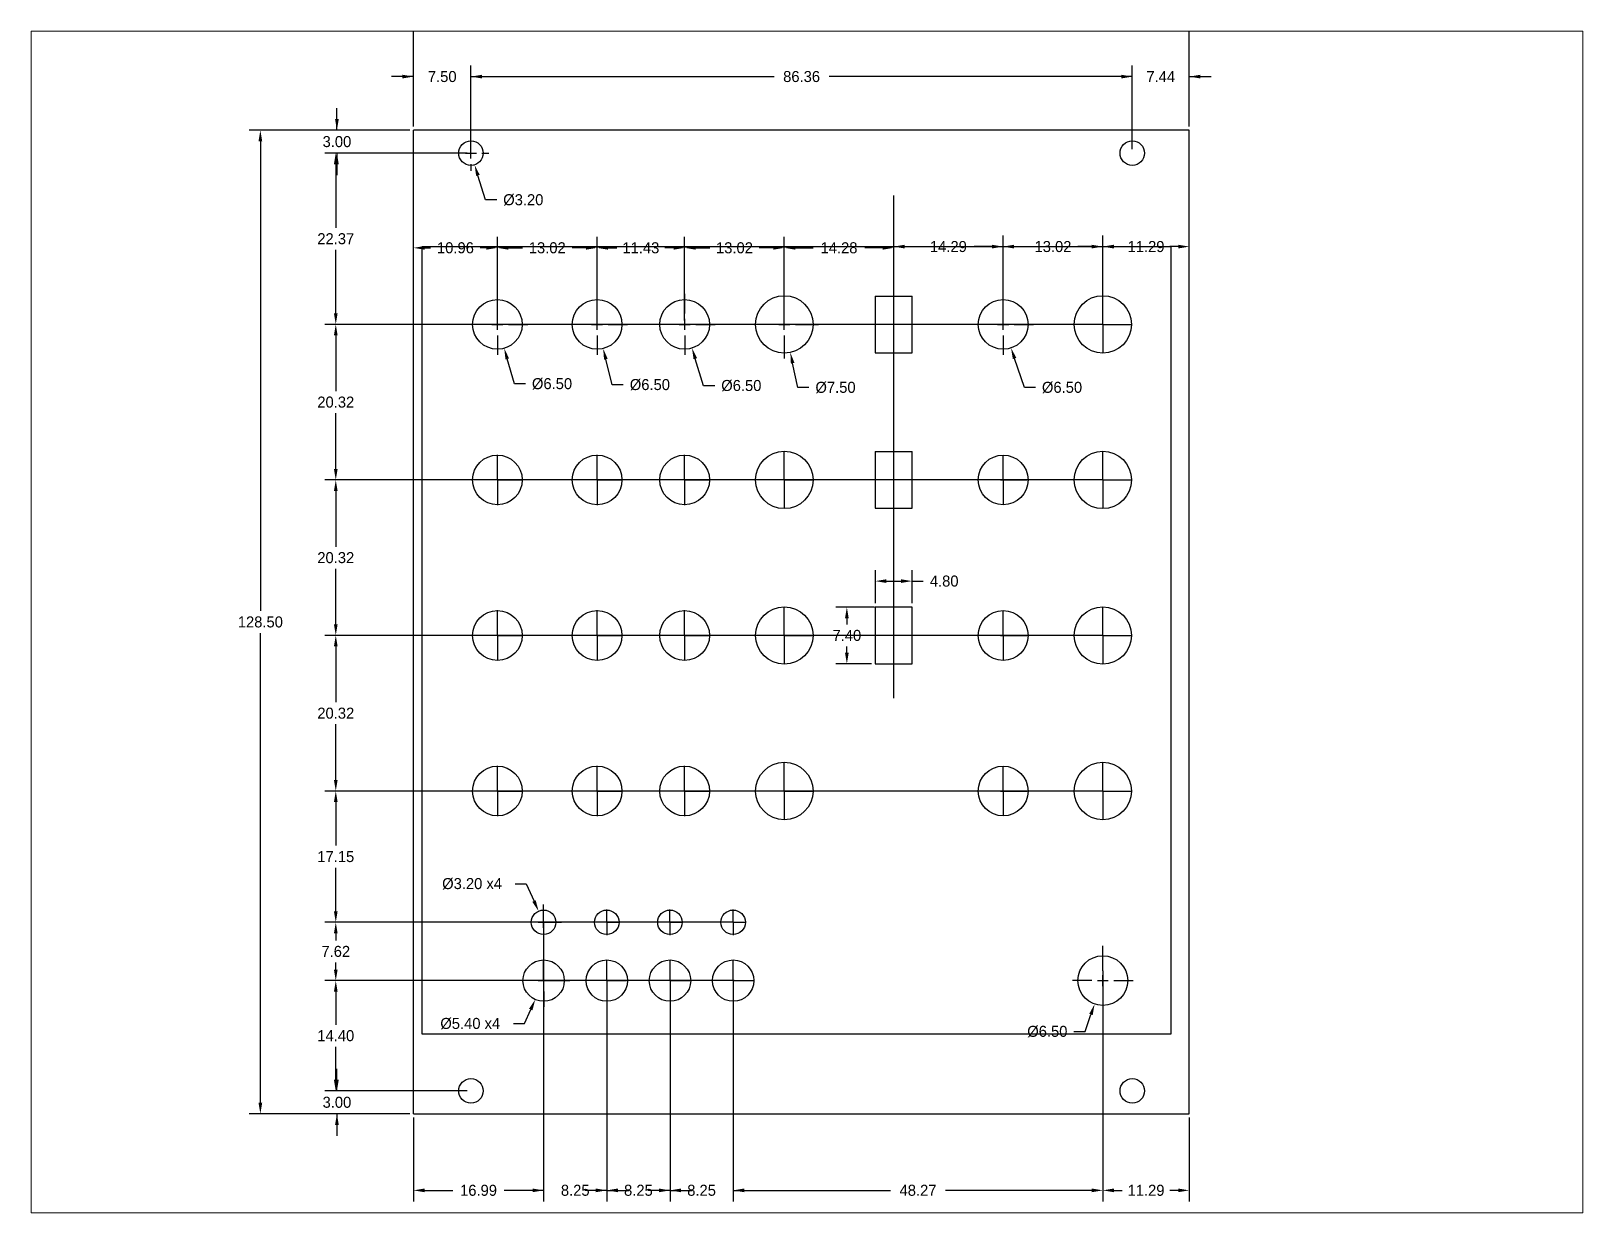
# Paper-space layout 'Sheet2' of a CAD drawing. Header units: millimetres. Extents: x 1.05 to 9.45, y 0.8 to 7.2.
# The model-space entities are those that its viewports show. They can reach past a viewport. Long polylines and large blocks are cut down to what shows.
import ezdxf

# ---------------------------------------------------------------- set-up
doc = ezdxf.new("R2010")
doc.units = ezdxf.units.MM
doc.header["$MEASUREMENT"] = 0
doc.header["$PDSIZE"] = -5
for name, color, linetype in [('Dimensions', 1, 'Continuous'), ('Panel', 7, 'Continuous'), ('PCB', 5, 'Continuous')]:
    doc.layers.add(name, color=color, linetype=linetype)
doc.dimstyles.get("Standard").update_dxf_attribs({"dimscale": 8, "dimtxt": 0.18, "dimasz": 0.18, "dimexe": 0.18, "dimexo": 0.0625, "dimgap": 0.09, "dimtad": 0, "dimtih": 1, "dimtoh": 1, "dimzin": 0, "dimdsep": 46, "dimtxsty": 'Standard', "dimcen": -0.09, "dimadec": 0, "dimazin": 0, "dimtfac": 1, "dimtdec": 4, "dimtofl": 0, "dimtmove": 0, "dimatfit": 3, "dimfxl": 1, "dimtolj": 1, "dimtzin": 0, "dimarcsym": 0})

# ---------------------------------------------------------------- blocks, each defined once
blk = doc.blocks.new('*D58')
at = {"layer": 'Defpoints', "color": 0}
for p in [(-10, 3), (7.5, 3), (0, 0)]:
    blk.add_point(p, dxfattribs=at)
at = {"layer": 'Dimensions', "color": 0, "lineweight": -2}
for p, q in [((-10, 3), (-10, 5.88)), ((7, 3), (-11.44, 3)), ((-0.5, 0), (-11.44, 0)), ((-10, 0), (-10, -2.88))]:
    blk.add_line(p, q, dxfattribs=at)
at = {"layer": 'Dimensions', "color": 0}
for points in [[(-10.24, 4.44), (-9.76, 4.44), (-10, 3)], [(-9.76, -1.44), (-10.24, -1.44), (-10, 0)]]:
    blk.add_solid(points, dxfattribs=at)
at = {"layer": 'Dimensions', "color": 0, "insert": (-10, 1.5), "char_height": 1.44, "attachment_point": 5}
blk.add_mtext('\\A1;3.00', dxfattribs=at)
blk = doc.blocks.new('*D59')
at = {"layer": 'Defpoints', "color": 0}
for p in [(-10.15, 17.4), (42.38, 17.4), (7.35, 3)]:
    blk.add_point(p, dxfattribs=at)
at = {"layer": 'Dimensions', "color": 0, "lineweight": -2}
for p, q in [((41.88, 17.4), (-11.59, 17.4)), ((-10.15, 15.96), (-10.15, 11.64)), ((-10.15, 4.44), (-10.15, 8.76)), ((6.85, 3), (-11.59, 3))]:
    blk.add_line(p, q, dxfattribs=at)
at = {"layer": 'Dimensions', "color": 0}
for points in [[(-9.91, 15.96), (-10.39, 15.96), (-10.15, 17.4)], [(-10.39, 4.44), (-9.91, 4.44), (-10.15, 3)]]:
    blk.add_solid(points, dxfattribs=at)
at = {"layer": 'Dimensions', "color": 0, "insert": (-10.15, 10.2), "char_height": 1.44, "attachment_point": 5}
blk.add_mtext('\\A1;14.40', dxfattribs=at)
blk = doc.blocks.new('*D60')
at = {"layer": 'Defpoints', "color": 0}
for p in [(-10.15, 25.02), (34.12, 25.02), (42.38, 17.4)]:
    blk.add_point(p, dxfattribs=at)
at = {"layer": 'Dimensions', "color": 0, "lineweight": -2}
for p, q in [((33.62, 25.02), (-11.59, 25.02)), ((-10.15, 23.58), (-10.15, 22.65)), ((-10.15, 18.84), (-10.15, 19.77)), ((41.88, 17.4), (-11.59, 17.4))]:
    blk.add_line(p, q, dxfattribs=at)
at = {"layer": 'Dimensions', "color": 0}
for points in [[(-9.91, 23.58), (-10.39, 23.58), (-10.15, 25.02)], [(-10.39, 18.84), (-9.91, 18.84), (-10.15, 17.4)]]:
    blk.add_solid(points, dxfattribs=at)
at = {"layer": 'Dimensions', "color": 0, "insert": (-10.15, 21.21), "char_height": 1.44, "attachment_point": 5}
blk.add_mtext('\\A1;7.62', dxfattribs=at)
blk = doc.blocks.new('*D66')
at = {"layer": 'Defpoints', "color": 0}
for p in [(-10, 128.5), (0, 128.5), (7.5, 125.5)]:
    blk.add_point(p, dxfattribs=at)
at = {"layer": 'Dimensions', "color": 0, "lineweight": -2}
for p, q in [((-10, 128.5), (-10, 131.38)), ((-0.5, 128.5), (-11.44, 128.5)), ((7, 125.5), (-11.44, 125.5)), ((-10, 125.5), (-10, 122.62))]:
    blk.add_line(p, q, dxfattribs=at)
at = {"layer": 'Dimensions', "color": 0}
for points in [[(-10.24, 129.94), (-9.76, 129.94), (-10, 128.5)], [(-9.76, 124.06), (-10.24, 124.06), (-10, 125.5)]]:
    blk.add_solid(points, dxfattribs=at)
at = {"layer": 'Dimensions', "color": 0, "insert": (-10, 127), "char_height": 1.44, "attachment_point": 5}
blk.add_mtext('\\A1;3.00', dxfattribs=at)
blk = doc.blocks.new('*D70')
at = {"layer": 'Defpoints', "color": 0}
for p in [(35.405, 113.13), (23.975, 103.13), (35.405, 103.13)]:
    blk.add_point(p, dxfattribs=at)
at = {"layer": 'Dimensions', "color": 0, "lineweight": -2}
for p, q in [((23.975, 103.63), (23.975, 114.57)), ((35.405, 103.63), (35.405, 114.57)), ((25.415, 113.13), (26.57, 113.13)), ((33.965, 113.13), (32.81, 113.13))]:
    blk.add_line(p, q, dxfattribs=at)
at = {"layer": 'Dimensions', "color": 0}
for points in [[(25.415, 113.37), (25.415, 112.89), (23.975, 113.13)], [(33.965, 112.89), (33.965, 113.37), (35.405, 113.13)]]:
    blk.add_solid(points, dxfattribs=at)
at = {"layer": 'Dimensions', "color": 0, "insert": (29.69, 113.13), "char_height": 1.44, "attachment_point": 5}
blk.add_mtext('\\A1;11.43', dxfattribs=at)
blk = doc.blocks.new('*D71')
at = {"layer": 'Defpoints', "color": 0}
for p in [(48.425, 113.13), (35.405, 103.13), (48.425, 103.13)]:
    blk.add_point(p, dxfattribs=at)
at = {"layer": 'Dimensions', "color": 0, "lineweight": -2}
for p, q in [((35.405, 103.63), (35.405, 114.57)), ((48.425, 103.63), (48.425, 114.57)), ((36.845, 113.13), (38.675, 113.13)), ((46.985, 113.13), (45.155, 113.13))]:
    blk.add_line(p, q, dxfattribs=at)
at = {"layer": 'Dimensions', "color": 0}
for points in [[(36.845, 113.37), (36.845, 112.89), (35.405, 113.13)], [(46.985, 112.89), (46.985, 113.37), (48.425, 113.13)]]:
    blk.add_solid(points, dxfattribs=at)
at = {"layer": 'Dimensions', "color": 0, "insert": (41.915, 113.13), "char_height": 1.44, "attachment_point": 5}
blk.add_mtext('\\A1;13.02', dxfattribs=at)
blk = doc.blocks.new('*D72')
at = {"layer": 'Defpoints', "color": 0}
for p in [(62.705, 113.13), (62.705, 106.83), (48.425, 103.13)]:
    blk.add_point(p, dxfattribs=at)
at = {"layer": 'Dimensions', "color": 0, "lineweight": -2}
for p, q in [((48.425, 103.63), (48.425, 114.57)), ((62.705, 107.33), (62.705, 114.57)), ((49.865, 113.13), (52.205, 113.13)), ((61.265, 113.13), (58.925, 113.13))]:
    blk.add_line(p, q, dxfattribs=at)
at = {"layer": 'Dimensions', "color": 0}
for points in [[(49.865, 113.37), (49.865, 112.89), (48.425, 113.13)], [(61.265, 112.89), (61.265, 113.37), (62.705, 113.13)]]:
    blk.add_solid(points, dxfattribs=at)
at = {"layer": 'Dimensions', "color": 0, "insert": (55.565, 113.13), "char_height": 1.44, "attachment_point": 5}
blk.add_mtext('\\A1;14.28', dxfattribs=at)
blk = doc.blocks.new('*D78')
at = {"layer": 'Defpoints', "color": 0}
for p in [(60.71, 66.19), (56.59, 58.79), (60.31, 58.79)]:
    blk.add_point(p, dxfattribs=at)
at = {"layer": 'Dimensions', "color": 0, "lineweight": -2}
for p, q in [((60.21, 66.19), (55.15, 66.19)), ((56.59, 64.75), (56.59, 63.93)), ((56.59, 60.23), (56.59, 61.05)), ((59.81, 58.79), (55.15, 58.79))]:
    blk.add_line(p, q, dxfattribs=at)
at = {"layer": 'Dimensions', "color": 0}
for points in [[(56.83, 64.75), (56.35, 64.75), (56.59, 66.19)], [(56.35, 60.23), (56.83, 60.23), (56.59, 58.79)]]:
    blk.add_solid(points, dxfattribs=at)
at = {"layer": 'Dimensions', "color": 0, "insert": (56.59, 62.49), "char_height": 1.44, "attachment_point": 5}
blk.add_mtext('\\A1;7.40', dxfattribs=at)
blk = doc.blocks.new('*D86')
at = {"layer": 'Defpoints', "color": 0}
for p in [(93.86, 135.5), (7.5, 125.5), (93.86, 125.5)]:
    blk.add_point(p, dxfattribs=at)
at = {"layer": 'Dimensions', "color": 0, "lineweight": -2}
for p, q in [((7.5, 126), (7.5, 136.94)), ((93.86, 126), (93.86, 136.94)), ((8.94, 135.5), (47.08, 135.5)), ((92.42, 135.5), (54.28, 135.5))]:
    blk.add_line(p, q, dxfattribs=at)
at = {"layer": 'Dimensions', "color": 0}
for points in [[(8.94, 135.74), (8.94, 135.26), (7.5, 135.5)], [(92.42, 135.26), (92.42, 135.74), (93.86, 135.5)]]:
    blk.add_solid(points, dxfattribs=at)
at = {"layer": 'Dimensions', "color": 0, "insert": (50.68, 135.5), "char_height": 1.44, "attachment_point": 5}
blk.add_mtext('\\A1;86.36', dxfattribs=at)
blk = doc.blocks.new('*D88')
at = {"layer": 'Defpoints', "color": 0}
for p in [(10.06, 106.25), (11.85, 100.01)]:
    blk.add_point(p, dxfattribs=at)
at = {"layer": 'Dimensions', "color": 0, "lineweight": -2}
for p, q in [((10.96, 104.57), (10.96, 107.1)), ((10.96, 102.41), (10.96, 103.85)), ((9.52, 103.13), (6.99, 103.13)), ((10.24, 103.13), (11.68, 103.13)), ((10.96, 101.69), (10.96, 99.16)), ((12.4, 103.13), (14.93, 103.13)), ((13.17, 95.36), (12.24, 98.62)), ((14.61, 95.36), (13.17, 95.36))]:
    blk.add_line(p, q, dxfattribs=at)
at = {"layer": 'Dimensions', "color": 0}
blk.add_solid([(12.47, 98.69), (12.01, 98.55), (11.85, 100.01)], dxfattribs=at)
at = {"layer": 'Dimensions', "color": 0, "insert": (18.09, 95.36), "char_height": 1.44, "attachment_point": 5}
blk.add_mtext('\\A1;%%c6.50', dxfattribs=at)
blk = doc.blocks.new('*D89')
at = {"layer": 'Defpoints', "color": 0}
for p in [(23.18, 106.28), (24.77, 99.98)]:
    blk.add_point(p, dxfattribs=at)
at = {"layer": 'Dimensions', "color": 0, "lineweight": -2}
for p, q in [((23.98, 104.57), (23.98, 107.1)), ((23.98, 102.41), (23.98, 103.85)), ((22.54, 103.13), (20.01, 103.13)), ((23.26, 103.13), (24.7, 103.13)), ((23.98, 101.69), (23.98, 99.16)), ((25.42, 103.13), (27.95, 103.13)), ((25.95, 95.24), (25.12, 98.58)), ((27.39, 95.24), (25.95, 95.24))]:
    blk.add_line(p, q, dxfattribs=at)
at = {"layer": 'Dimensions', "color": 0}
blk.add_solid([(25.35, 98.64), (24.88, 98.52), (24.77, 99.98)], dxfattribs=at)
at = {"layer": 'Dimensions', "color": 0, "insert": (30.87, 95.24), "char_height": 1.44, "attachment_point": 5}
blk.add_mtext('\\A1;%%c6.50', dxfattribs=at)
blk = doc.blocks.new('*D90')
at = {"layer": 'Defpoints', "color": 0}
for p in [(34.44, 106.23), (36.37, 100.03)]:
    blk.add_point(p, dxfattribs=at)
at = {"layer": 'Dimensions', "color": 0, "lineweight": -2}
for p, q in [((35.41, 104.57), (35.41, 107.1)), ((35.41, 102.41), (35.41, 103.85)), ((33.97, 103.13), (31.44, 103.13)), ((34.69, 103.13), (36.13, 103.13)), ((35.41, 101.69), (35.41, 99.16)), ((36.85, 103.13), (39.38, 103.13)), ((37.89, 95.12), (36.8, 98.65)), ((39.33, 95.12), (37.89, 95.12))]:
    blk.add_line(p, q, dxfattribs=at)
at = {"layer": 'Dimensions', "color": 0}
blk.add_solid([(37.03, 98.72), (36.57, 98.58), (36.37, 100.03)], dxfattribs=at)
at = {"layer": 'Dimensions', "color": 0, "insert": (42.81, 95.12), "char_height": 1.44, "attachment_point": 5}
blk.add_mtext('\\A1;%%c6.50', dxfattribs=at)
blk = doc.blocks.new('*D91')
at = {"layer": 'Defpoints', "color": 0}
for p in [(47.64, 106.8), (49.21, 99.46)]:
    blk.add_point(p, dxfattribs=at)
at = {"layer": 'Dimensions', "color": 0, "lineweight": -2}
for p, q in [((48.42, 104.57), (48.42, 107.6)), ((48.42, 102.41), (48.42, 103.85)), ((46.99, 103.13), (43.96, 103.13)), ((47.71, 103.13), (49.15, 103.13)), ((48.42, 101.69), (48.42, 98.66)), ((49.87, 103.13), (52.9, 103.13)), ((50.19, 94.88), (49.51, 98.06)), ((51.63, 94.88), (50.19, 94.88))]:
    blk.add_line(p, q, dxfattribs=at)
at = {"layer": 'Dimensions', "color": 0}
blk.add_solid([(49.75, 98.11), (49.28, 98.01), (49.21, 99.46)], dxfattribs=at)
at = {"layer": 'Dimensions', "color": 0, "insert": (55.11, 94.88), "char_height": 1.44, "attachment_point": 5}
blk.add_mtext('\\A1;%%c7.50', dxfattribs=at)
blk = doc.blocks.new('*D92')
at = {"layer": 'Defpoints', "color": 0}
for p in [(75.96, 106.21), (78.03, 100.05)]:
    blk.add_point(p, dxfattribs=at)
at = {"layer": 'Dimensions', "color": 0, "lineweight": -2}
for p, q in [((77, 104.57), (77, 107.1)), ((77, 102.41), (77, 103.85)), ((75.56, 103.13), (73.03, 103.13)), ((76.28, 103.13), (77.72, 103.13)), ((77, 101.69), (77, 99.16)), ((78.44, 103.13), (80.97, 103.13)), ((79.77, 94.88), (78.49, 98.68)), ((81.21, 94.88), (79.77, 94.88))]:
    blk.add_line(p, q, dxfattribs=at)
at = {"layer": 'Dimensions', "color": 0}
blk.add_solid([(78.72, 98.76), (78.26, 98.61), (78.03, 100.05)], dxfattribs=at)
at = {"layer": 'Dimensions', "color": 0, "insert": (84.69, 94.88), "char_height": 1.44, "attachment_point": 5}
blk.add_mtext('\\A1;%%c6.50', dxfattribs=at)
blk = doc.blocks.new('*D93')
at = {"layer": 'Defpoints', "color": 0}
for p in [(7.02, 127.03), (7.98, 123.97)]:
    blk.add_point(p, dxfattribs=at)
at = {"layer": 'Dimensions', "color": 0, "lineweight": -2}
for p, q in [((7.5, 126.94), (7.5, 127.82)), ((7.5, 124.78), (7.5, 126.22)), ((6.06, 125.5), (5.18, 125.5)), ((6.78, 125.5), (8.22, 125.5)), ((7.5, 124.06), (7.5, 123.18)), ((8.94, 125.5), (9.82, 125.5)), ((9.42, 119.39), (8.41, 122.6)), ((10.86, 119.39), (9.42, 119.39))]:
    blk.add_line(p, q, dxfattribs=at)
at = {"layer": 'Dimensions', "color": 0}
blk.add_solid([(8.64, 122.67), (8.18, 122.53), (7.98, 123.97)], dxfattribs=at)
at = {"layer": 'Dimensions', "color": 0, "insert": (14.34, 119.39), "char_height": 1.44, "attachment_point": 5}
blk.add_mtext('\\A1;%%c3.20', dxfattribs=at)
blk = doc.blocks.new('*D94')
at = {"layer": 'Defpoints', "color": 0}
for p in [(16.33, 26.48), (17.64, 23.56)]:
    blk.add_point(p, dxfattribs=at)
at = {"layer": 'Dimensions', "color": 0, "lineweight": -2}
for p, q in [((13.29, 30.05), (14.73, 30.05)), ((14.73, 30.05), (15.74, 27.79)), ((16.99, 26.46), (16.99, 27.34)), ((15.55, 25.02), (14.67, 25.02)), ((16.27, 25.02), (17.71, 25.02)), ((16.99, 24.3), (16.99, 25.74)), ((18.43, 25.02), (19.31, 25.02)), ((16.99, 23.58), (16.99, 22.7))]:
    blk.add_line(p, q, dxfattribs=at)
at = {"layer": 'Dimensions', "color": 0}
blk.add_solid([(15.52, 27.69), (15.96, 27.89), (16.33, 26.48)], dxfattribs=at)
at = {"layer": 'Dimensions', "color": 0, "insert": (7.65, 30.05), "char_height": 1.44, "attachment_point": 5}
blk.add_mtext('\\A1;%%c3.20 x4', dxfattribs=at)
blk = doc.blocks.new('*D95')
at = {"layer": 'Defpoints', "color": 0}
for p in [(18.09, 19.87), (15.9, 14.93)]:
    blk.add_point(p, dxfattribs=at)
at = {"layer": 'Dimensions', "color": 0, "lineweight": -2}
for p, q in [((17, 18.84), (17, 20.82)), ((15.56, 17.4), (13.58, 17.4)), ((16.28, 17.4), (17.72, 17.4)), ((17, 16.68), (17, 18.12)), ((18.44, 17.4), (20.42, 17.4)), ((17, 15.96), (17, 13.98)), ((14.49, 11.78), (15.31, 13.62)), ((13.05, 11.78), (14.49, 11.78))]:
    blk.add_line(p, q, dxfattribs=at)
at = {"layer": 'Dimensions', "color": 0}
blk.add_solid([(15.53, 13.52), (15.09, 13.72), (15.9, 14.93)], dxfattribs=at)
at = {"layer": 'Dimensions', "color": 0, "insert": (7.41, 11.78), "char_height": 1.44, "attachment_point": 5}
blk.add_mtext('\\A1;%%c5.40 x4', dxfattribs=at)
blk = doc.blocks.new('*D96')
at = {"layer": 'Defpoints', "color": 0}
for p in [(91.09, 20.47), (88.94, 14.33)]:
    blk.add_point(p, dxfattribs=at)
at = {"layer": 'Dimensions', "color": 0, "lineweight": -2}
for p, q in [((90.02, 18.84), (90.02, 21.37)), ((88.58, 17.4), (86.05, 17.4)), ((89.3, 17.4), (90.73, 17.4)), ((90.02, 16.68), (90.02, 18.12)), ((91.45, 17.4), (93.98, 17.4)), ((90.02, 15.96), (90.02, 13.43)), ((87.69, 10.75), (88.47, 12.97)), ((86.25, 10.75), (87.69, 10.75))]:
    blk.add_line(p, q, dxfattribs=at)
at = {"layer": 'Dimensions', "color": 0}
blk.add_solid([(88.69, 12.89), (88.24, 13.05), (88.94, 14.33)], dxfattribs=at)
at = {"layer": 'Dimensions', "color": 0, "insert": (82.77, 10.75), "char_height": 1.44, "attachment_point": 5}
blk.add_mtext('\\A1;%%c6.50', dxfattribs=at)
blk = doc.blocks.new('*D98')
at = {"layer": 'Defpoints', "color": 0}
for p in [(16.985, 25.02), (0, 0), (16.985, -10)]:
    blk.add_point(p, dxfattribs=at)
at = {"layer": 'Dimensions', "color": 0, "lineweight": -2}
for p, q in [((16.985, 24.52), (16.985, -11.44)), ((0, -0.5), (0, -11.44)), ((1.44, -10), (5.1325, -10)), ((15.545, -10), (11.8525, -10))]:
    blk.add_line(p, q, dxfattribs=at)
at = {"layer": 'Dimensions', "color": 0}
for points in [[(1.44, -9.76), (1.44, -10.24), (0, -10)], [(15.545, -10.24), (15.545, -9.76), (16.985, -10)]]:
    blk.add_solid(points, dxfattribs=at)
at = {"layer": 'Dimensions', "color": 0, "insert": (8.4925, -10), "char_height": 1.44, "attachment_point": 5}
blk.add_mtext('\\A1;16.99', dxfattribs=at)
blk = doc.blocks.new('*D99')
at = {"layer": 'Defpoints', "color": 0}
for p in [(0, 135.5), (0, 128.5), (7.5, 125.5)]:
    blk.add_point(p, dxfattribs=at)
at = {"layer": 'Dimensions', "color": 0, "lineweight": -2}
for p, q in [((0, 129), (0, 136.94)), ((7.5, 126), (7.5, 136.94)), ((0, 135.5), (-2.88, 135.5)), ((7.5, 135.5), (10.38, 135.5))]:
    blk.add_line(p, q, dxfattribs=at)
at = {"layer": 'Dimensions', "color": 0}
for points in [[(-1.44, 135.26), (-1.44, 135.74), (0, 135.5)], [(8.94, 135.74), (8.94, 135.26), (7.5, 135.5)]]:
    blk.add_solid(points, dxfattribs=at)
at = {"layer": 'Dimensions', "color": 0, "insert": (3.75, 135.5), "char_height": 1.44, "attachment_point": 5}
blk.add_mtext('\\A1;7.50', dxfattribs=at)
blk = doc.blocks.new('*D100')
at = {"layer": 'Defpoints', "color": 0}
for p in [(101.3, 135.5), (101.3, 128.5), (93.86, 125.5)]:
    blk.add_point(p, dxfattribs=at)
at = {"layer": 'Dimensions', "color": 0, "lineweight": -2}
for p, q in [((93.86, 126), (93.86, 136.94)), ((101.3, 129), (101.3, 136.94)), ((93.86, 135.5), (90.98, 135.5)), ((101.3, 135.5), (104.18, 135.5))]:
    blk.add_line(p, q, dxfattribs=at)
at = {"layer": 'Dimensions', "color": 0}
for points in [[(92.42, 135.26), (92.42, 135.74), (93.86, 135.5)], [(102.74, 135.74), (102.74, 135.26), (101.3, 135.5)]]:
    blk.add_solid(points, dxfattribs=at)
at = {"layer": 'Dimensions', "color": 0, "insert": (97.58, 135.5), "char_height": 1.44, "attachment_point": 5}
blk.add_mtext('\\A1;7.44', dxfattribs=at)
blk = doc.blocks.new('*D103')
at = {"layer": 'Defpoints', "color": 0}
for p in [(101.3, 148.5), (0, 128.5), (101.3, 128.5)]:
    blk.add_point(p, dxfattribs=at)
at = {"layer": 'Dimensions', "color": 0, "lineweight": -2}
for p, q in [((0, 129), (0, 149.94)), ((1.44, 148.5), (47.05, 148.5)), ((99.86, 148.5), (54.25, 148.5)), ((101.3, 129), (101.3, 149.94))]:
    blk.add_line(p, q, dxfattribs=at)
at = {"layer": 'Dimensions', "color": 0}
for points in [[(1.44, 148.74), (1.44, 148.26), (0, 148.5)], [(99.86, 148.26), (99.86, 148.74), (101.3, 148.5)]]:
    blk.add_solid(points, dxfattribs=at)
at = {"layer": 'Dimensions', "color": 0, "insert": (50.65, 148.5), "char_height": 1.44, "attachment_point": 5}
blk.add_mtext('\\A1;101.30', dxfattribs=at)
blk = doc.blocks.new('*D104')
at = {"layer": 'Defpoints', "color": 0}
for p in [(0, 128.5), (-20, 0), (0, 0)]:
    blk.add_point(p, dxfattribs=at)
at = {"layer": 'Dimensions', "color": 0, "lineweight": -2}
for p, q in [((-0.5, 128.5), (-21.44, 128.5)), ((-20, 127.06), (-20, 65.69)), ((-20, 1.44), (-20, 62.81)), ((-0.5, 0), (-21.44, 0))]:
    blk.add_line(p, q, dxfattribs=at)
at = {"layer": 'Dimensions', "color": 0}
for points in [[(-19.76, 127.06), (-20.24, 127.06), (-20, 128.5)], [(-20.24, 1.44), (-19.76, 1.44), (-20, 0)]]:
    blk.add_solid(points, dxfattribs=at)
at = {"layer": 'Dimensions', "color": 0, "insert": (-20, 64.25), "char_height": 1.44, "attachment_point": 5}
blk.add_mtext('\\A1;128.50', dxfattribs=at)
blk = doc.blocks.new('*D107')
at = {"layer": 'Defpoints', "color": 0}
for p in [(10.955, 113.13), (10.955, 103.13), (23.975, 103.13)]:
    blk.add_point(p, dxfattribs=at)
at = {"layer": 'Dimensions', "color": 0, "lineweight": -2}
for p, q in [((10.955, 103.63), (10.955, 114.57)), ((23.975, 103.63), (23.975, 114.57)), ((12.395, 113.13), (14.225, 113.13)), ((22.535, 113.13), (20.705, 113.13))]:
    blk.add_line(p, q, dxfattribs=at)
at = {"layer": 'Dimensions', "color": 0}
for points in [[(12.395, 113.37), (12.395, 112.89), (10.955, 113.13)], [(22.535, 112.89), (22.535, 113.37), (23.975, 113.13)]]:
    blk.add_solid(points, dxfattribs=at)
at = {"layer": 'Dimensions', "color": 0, "insert": (17.465, 113.13), "char_height": 1.44, "attachment_point": 5}
blk.add_mtext('\\A1;13.02', dxfattribs=at)
blk = doc.blocks.new('*D108')
at = {"layer": 'Defpoints', "color": 0}
for p in [(0, 113.13), (0, 103.13), (10.955, 103.13)]:
    blk.add_point(p, dxfattribs=at)
at = {"layer": 'Dimensions', "color": 0, "lineweight": -2}
for p, q in [((0, 103.63), (0, 114.57)), ((10.955, 103.63), (10.955, 114.57)), ((1.44, 113.13), (2.2375, 113.13)), ((9.515, 113.13), (8.7175, 113.13))]:
    blk.add_line(p, q, dxfattribs=at)
at = {"layer": 'Dimensions', "color": 0}
for points in [[(1.44, 113.37), (1.44, 112.89), (0, 113.13)], [(9.515, 112.89), (9.515, 113.37), (10.955, 113.13)]]:
    blk.add_solid(points, dxfattribs=at)
at = {"layer": 'Dimensions', "color": 0, "insert": (5.4775, 113.13), "char_height": 1.44, "attachment_point": 5}
blk.add_mtext('\\A1;10.96', dxfattribs=at)
blk = doc.blocks.new('*D111')
at = {"layer": 'Defpoints', "color": 0}
for p in [(16.995, 17.4), (25.245, 17.4), (25.245, -10)]:
    blk.add_point(p, dxfattribs=at)
at = {"layer": 'Dimensions', "color": 0, "lineweight": -2}
for p, q in [((16.995, 16.9), (16.995, -11.44)), ((25.245, 16.9), (25.245, -11.44)), ((16.995, -10), (14.115, -10)), ((25.245, -10), (28.125, -10))]:
    blk.add_line(p, q, dxfattribs=at)
at = {"layer": 'Dimensions', "color": 0}
for points in [[(15.555, -10.24), (15.555, -9.76), (16.995, -10)], [(26.685, -9.76), (26.685, -10.24), (25.245, -10)]]:
    blk.add_solid(points, dxfattribs=at)
at = {"layer": 'Dimensions', "color": 0, "insert": (21.12, -10), "char_height": 1.44, "attachment_point": 5}
blk.add_mtext('\\A1;8.25', dxfattribs=at)
blk = doc.blocks.new('*D112')
at = {"layer": 'Defpoints', "color": 0}
for p in [(25.245, 17.4), (33.495, 17.4), (33.495, -10)]:
    blk.add_point(p, dxfattribs=at)
at = {"layer": 'Dimensions', "color": 0, "lineweight": -2}
for p, q in [((25.245, 16.9), (25.245, -11.44)), ((33.495, 16.9), (33.495, -11.44)), ((25.245, -10), (22.365, -10)), ((33.495, -10), (36.375, -10))]:
    blk.add_line(p, q, dxfattribs=at)
at = {"layer": 'Dimensions', "color": 0}
for points in [[(23.805, -10.24), (23.805, -9.76), (25.245, -10)], [(34.935, -9.76), (34.935, -10.24), (33.495, -10)]]:
    blk.add_solid(points, dxfattribs=at)
at = {"layer": 'Dimensions', "color": 0, "insert": (29.37, -10), "char_height": 1.44, "attachment_point": 5}
blk.add_mtext('\\A1;8.25', dxfattribs=at)
blk = doc.blocks.new('*D113')
at = {"layer": 'Defpoints', "color": 0}
for p in [(33.495, 17.4), (41.745, 17.4), (41.745, -10)]:
    blk.add_point(p, dxfattribs=at)
at = {"layer": 'Dimensions', "color": 0, "lineweight": -2}
for p, q in [((33.495, 16.9), (33.495, -11.44)), ((41.745, 16.9), (41.745, -11.44)), ((33.495, -10), (30.615, -10)), ((41.745, -10), (44.625, -10))]:
    blk.add_line(p, q, dxfattribs=at)
at = {"layer": 'Dimensions', "color": 0}
for points in [[(32.055, -10.24), (32.055, -9.76), (33.495, -10)], [(43.185, -9.76), (43.185, -10.24), (41.745, -10)]]:
    blk.add_solid(points, dxfattribs=at)
at = {"layer": 'Dimensions', "color": 0, "insert": (37.62, -10), "char_height": 1.44, "attachment_point": 5}
blk.add_mtext('\\A1;8.25', dxfattribs=at)
blk = doc.blocks.new('*D114')
at = {"layer": 'Defpoints', "color": 0}
for p in [(41.745, 17.4), (90.015, 17.4), (90.015, -10)]:
    blk.add_point(p, dxfattribs=at)
at = {"layer": 'Dimensions', "color": 0, "lineweight": -2}
for p, q in [((41.745, 16.9), (41.745, -11.44)), ((90.015, 16.9), (90.015, -11.44)), ((43.185, -10), (62.28, -10)), ((88.575, -10), (69.48, -10))]:
    blk.add_line(p, q, dxfattribs=at)
at = {"layer": 'Dimensions', "color": 0}
for points in [[(43.185, -9.76), (43.185, -10.24), (41.745, -10)], [(88.575, -10.24), (88.575, -9.76), (90.015, -10)]]:
    blk.add_solid(points, dxfattribs=at)
at = {"layer": 'Dimensions', "color": 0, "insert": (65.88, -10), "char_height": 1.44, "attachment_point": 5}
blk.add_mtext('\\A1;48.27', dxfattribs=at)
blk = doc.blocks.new('*D115')
at = {"layer": 'Defpoints', "color": 0}
for p in [(90.015, 17.4), (101.3, 0), (90.015, -10)]:
    blk.add_point(p, dxfattribs=at)
at = {"layer": 'Dimensions', "color": 0, "lineweight": -2}
for p, q in [((90.015, 16.9), (90.015, -11.44)), ((101.3, -0.5), (101.3, -11.44)), ((91.455, -10), (92.5375, -10)), ((99.86, -10), (98.7775, -10))]:
    blk.add_line(p, q, dxfattribs=at)
at = {"layer": 'Dimensions', "color": 0}
for points in [[(91.455, -9.76), (91.455, -10.24), (90.015, -10)], [(99.86, -10.24), (99.86, -9.76), (101.3, -10)]]:
    blk.add_solid(points, dxfattribs=at)
at = {"layer": 'Dimensions', "color": 0, "insert": (95.6575, -10), "char_height": 1.44, "attachment_point": 5}
blk.add_mtext('\\A1;11.29', dxfattribs=at)
blk = doc.blocks.new('*D116')
at = {"layer": 'Defpoints', "color": 0}
for p in [(-10.15, 42.17), (90.015, 42.17), (41.735, 25.02)]:
    blk.add_point(p, dxfattribs=at)
at = {"layer": 'Dimensions', "color": 0, "lineweight": -2}
for p, q in [((89.515, 42.17), (-11.59, 42.17)), ((-10.15, 40.73), (-10.15, 35.035)), ((-10.15, 26.46), (-10.15, 32.155)), ((41.235, 25.02), (-11.59, 25.02))]:
    blk.add_line(p, q, dxfattribs=at)
at = {"layer": 'Dimensions', "color": 0}
for points in [[(-9.91, 40.73), (-10.39, 40.73), (-10.15, 42.17)], [(-10.39, 26.46), (-9.91, 26.46), (-10.15, 25.02)]]:
    blk.add_solid(points, dxfattribs=at)
at = {"layer": 'Dimensions', "color": 0, "insert": (-10.15, 33.595), "char_height": 1.44, "attachment_point": 5}
blk.add_mtext('\\A1;17.15', dxfattribs=at)
blk = doc.blocks.new('*D117')
at = {"layer": 'Defpoints', "color": 0}
for p in [(-10.15, 62.49), (90.015, 62.49), (90.015, 42.17)]:
    blk.add_point(p, dxfattribs=at)
at = {"layer": 'Dimensions', "color": 0, "lineweight": -2}
for p, q in [((89.515, 62.49), (-11.59, 62.49)), ((-10.15, 61.05), (-10.15, 53.77)), ((-10.15, 43.61), (-10.15, 50.89)), ((89.515, 42.17), (-11.59, 42.17))]:
    blk.add_line(p, q, dxfattribs=at)
at = {"layer": 'Dimensions', "color": 0}
for points in [[(-9.91, 61.05), (-10.39, 61.05), (-10.15, 62.49)], [(-10.39, 43.61), (-9.91, 43.61), (-10.15, 42.17)]]:
    blk.add_solid(points, dxfattribs=at)
at = {"layer": 'Dimensions', "color": 0, "insert": (-10.15, 52.33), "char_height": 1.44, "attachment_point": 5}
blk.add_mtext('\\A1;20.32', dxfattribs=at)
blk = doc.blocks.new('*D118')
at = {"layer": 'Defpoints', "color": 0}
for p in [(90.015, 82.81), (-10.15, 62.49), (90.015, 62.49)]:
    blk.add_point(p, dxfattribs=at)
at = {"layer": 'Dimensions', "color": 0, "lineweight": -2}
for p, q in [((89.515, 82.81), (-11.59, 82.81)), ((-10.15, 81.37), (-10.15, 74.09)), ((-10.15, 63.93), (-10.15, 71.21)), ((89.515, 62.49), (-11.59, 62.49))]:
    blk.add_line(p, q, dxfattribs=at)
at = {"layer": 'Dimensions', "color": 0}
for points in [[(-9.91, 81.37), (-10.39, 81.37), (-10.15, 82.81)], [(-10.39, 63.93), (-9.91, 63.93), (-10.15, 62.49)]]:
    blk.add_solid(points, dxfattribs=at)
at = {"layer": 'Dimensions', "color": 0, "insert": (-10.15, 72.65), "char_height": 1.44, "attachment_point": 5}
blk.add_mtext('\\A1;20.32', dxfattribs=at)
blk = doc.blocks.new('*D119')
at = {"layer": 'Defpoints', "color": 0}
for p in [(-10.15, 103.13), (90.015, 103.13), (90.015, 82.81)]:
    blk.add_point(p, dxfattribs=at)
at = {"layer": 'Dimensions', "color": 0, "lineweight": -2}
for p, q in [((89.515, 103.13), (-11.59, 103.13)), ((-10.15, 101.69), (-10.15, 94.41)), ((-10.15, 84.25), (-10.15, 91.53)), ((89.515, 82.81), (-11.59, 82.81))]:
    blk.add_line(p, q, dxfattribs=at)
at = {"layer": 'Dimensions', "color": 0}
for points in [[(-9.91, 101.69), (-10.39, 101.69), (-10.15, 103.13)], [(-10.39, 84.25), (-9.91, 84.25), (-10.15, 82.81)]]:
    blk.add_solid(points, dxfattribs=at)
at = {"layer": 'Dimensions', "color": 0, "insert": (-10.15, 92.97), "char_height": 1.44, "attachment_point": 5}
blk.add_mtext('\\A1;20.32', dxfattribs=at)
blk = doc.blocks.new('*D120')
at = {"layer": 'Defpoints', "color": 0}
for p in [(-10.15, 125.5), (7.5, 125.5), (90.015, 103.13)]:
    blk.add_point(p, dxfattribs=at)
at = {"layer": 'Dimensions', "color": 0, "lineweight": -2}
for p, q in [((7, 125.5), (-11.59, 125.5)), ((-10.15, 124.06), (-10.15, 115.755)), ((-10.15, 104.57), (-10.15, 112.875)), ((89.515, 103.13), (-11.59, 103.13))]:
    blk.add_line(p, q, dxfattribs=at)
at = {"layer": 'Dimensions', "color": 0}
for points in [[(-9.91, 124.06), (-10.39, 124.06), (-10.15, 125.5)], [(-10.39, 104.57), (-9.91, 104.57), (-10.15, 103.13)]]:
    blk.add_solid(points, dxfattribs=at)
at = {"layer": 'Dimensions', "color": 0, "insert": (-10.15, 114.315), "char_height": 1.44, "attachment_point": 5}
blk.add_mtext('\\A1;22.37', dxfattribs=at)
blk = doc.blocks.new('*D122')
at = {"layer": 'Defpoints', "color": 0}
for p in [(101.3, 113.29), (90.015, 103.13), (101.3, 103.13)]:
    blk.add_point(p, dxfattribs=at)
at = {"layer": 'Dimensions', "color": 0, "lineweight": -2}
for p, q in [((90.015, 103.63), (90.015, 114.73)), ((101.3, 103.63), (101.3, 114.73)), ((91.455, 113.29), (92.5375, 113.29)), ((99.86, 113.29), (98.7775, 113.29))]:
    blk.add_line(p, q, dxfattribs=at)
at = {"layer": 'Dimensions', "color": 0}
for points in [[(91.455, 113.53), (91.455, 113.05), (90.015, 113.29)], [(99.86, 113.05), (99.86, 113.53), (101.3, 113.29)]]:
    blk.add_solid(points, dxfattribs=at)
at = {"layer": 'Dimensions', "color": 0, "insert": (95.6575, 113.29), "char_height": 1.44, "attachment_point": 5}
blk.add_mtext('\\A1;11.29', dxfattribs=at)
blk = doc.blocks.new('*D123')
at = {"layer": 'Defpoints', "color": 0}
for p in [(76.995, 113.29), (62.705, 103.13), (76.995, 103.13)]:
    blk.add_point(p, dxfattribs=at)
at = {"layer": 'Dimensions', "color": 0, "lineweight": -2}
for p, q in [((62.705, 103.63), (62.705, 114.73)), ((76.995, 103.63), (76.995, 114.73)), ((64.145, 113.29), (66.49, 113.29)), ((75.555, 113.29), (73.21, 113.29))]:
    blk.add_line(p, q, dxfattribs=at)
at = {"layer": 'Dimensions', "color": 0}
for points in [[(64.145, 113.53), (64.145, 113.05), (62.705, 113.29)], [(75.555, 113.05), (75.555, 113.53), (76.995, 113.29)]]:
    blk.add_solid(points, dxfattribs=at)
at = {"layer": 'Dimensions', "color": 0, "insert": (69.85, 113.29), "char_height": 1.44, "attachment_point": 5}
blk.add_mtext('\\A1;14.29', dxfattribs=at)
blk = doc.blocks.new('*D124')
at = {"layer": 'Defpoints', "color": 0}
for p in [(90.015, 113.29), (76.995, 103.13), (90.015, 103.13)]:
    blk.add_point(p, dxfattribs=at)
at = {"layer": 'Dimensions', "color": 0, "lineweight": -2}
for p, q in [((76.995, 103.63), (76.995, 114.73)), ((90.015, 103.63), (90.015, 114.73)), ((78.435, 113.29), (80.265, 113.29)), ((88.575, 113.29), (86.745, 113.29))]:
    blk.add_line(p, q, dxfattribs=at)
at = {"layer": 'Dimensions', "color": 0}
for points in [[(78.435, 113.53), (78.435, 113.05), (76.995, 113.29)], [(88.575, 113.05), (88.575, 113.53), (90.015, 113.29)]]:
    blk.add_solid(points, dxfattribs=at)
at = {"layer": 'Dimensions', "color": 0, "insert": (83.505, 113.29), "char_height": 1.44, "attachment_point": 5}
blk.add_mtext('\\A1;13.02', dxfattribs=at)
blk = doc.blocks.new('*D125')
at = {"layer": 'Defpoints', "color": 0}
for p in [(65.1, 69.59), (60.31, 66.19), (65.1, 66.19)]:
    blk.add_point(p, dxfattribs=at)
at = {"layer": 'Dimensions', "color": 0, "lineweight": -2}
for p, q in [((60.31, 66.69), (60.31, 71.03)), ((65.1, 66.69), (65.1, 71.03)), ((61.75, 69.59), (63.66, 69.59)), ((65.1, 69.59), (66.54, 69.59))]:
    blk.add_line(p, q, dxfattribs=at)
at = {"layer": 'Dimensions', "color": 0}
for points in [[(61.75, 69.83), (61.75, 69.35), (60.31, 69.59)], [(63.66, 69.35), (63.66, 69.83), (65.1, 69.59)]]:
    blk.add_solid(points, dxfattribs=at)
at = {"layer": 'Dimensions', "color": 0, "insert": (69.3, 69.59), "char_height": 1.44, "attachment_point": 5}
blk.add_mtext('\\A1;4.80', dxfattribs=at)

msp = doc.modelspace()

# ---------------------------------------------------------------- linework, layer by layer
at = {"layer": 'Dimensions', "lineweight": -3}
msp.add_line((62.705, 54.302), (62.705, 119.98), dxfattribs=at)
at = {"layer": 'Dimensions'}
for p, q in [((90.015, 103.13), (90.015, 106.82)), ((90.015, 103.13), (86.325, 103.13)), ((90.015, 103.13), (93.705, 103.13)), ((90.015, 103.13), (90.015, 99.44)), ((10.955, 82.81), (10.955, 86.1)), ((23.975, 82.81), (23.975, 86.1)), ((35.405, 82.81), (35.405, 86.1)), ((48.425, 82.81), (48.425, 86.5)), ((76.995, 82.81), (76.995, 85.95)), ((90.015, 82.81), (90.015, 86.5)), ((10.955, 82.81), (7.665, 82.81)), ((10.955, 82.81), (14.245, 82.81)), ((10.955, 82.81), (10.955, 79.52)), ((23.975, 82.81), (20.685, 82.81)), ((23.975, 82.81), (27.265, 82.81)), ((23.975, 82.81), (23.975, 79.52)), ((35.405, 82.81), (32.115, 82.81)), ((35.405, 82.81), (38.695, 82.81)), ((35.405, 82.81), (35.405, 79.52)), ((48.425, 82.81), (44.735, 82.81)), ((48.425, 82.81), (52.115, 82.81)), ((48.425, 82.81), (48.425, 79.12)), ((76.675, 82.81), (73.385, 82.81)), ((76.995, 82.81), (73.855, 82.81)), ((76.675, 82.81), (79.965, 82.81)), ((76.995, 82.81), (80.135, 82.81)), ((76.995, 82.81), (76.995, 79.67)), ((90.015, 82.81), (86.325, 82.81)), ((90.015, 82.81), (93.705, 82.81)), ((90.015, 82.81), (90.015, 79.12)), ((10.955, 62.49), (10.955, 65.78)), ((23.975, 62.49), (23.975, 65.78)), ((35.405, 62.49), (35.405, 65.78)), ((48.425, 62.49), (48.425, 66.18)), ((76.995, 62.49), (76.995, 65.63)), ((90.015, 62.49), (90.015, 66.18)), ((10.955, 62.49), (7.665, 62.49)), ((10.955, 62.49), (14.245, 62.49)), ((10.955, 62.49), (10.955, 59.2)), ((23.975, 62.49), (20.685, 62.49)), ((23.975, 62.49), (27.265, 62.49)), ((23.975, 62.49), (23.975, 59.2)), ((35.405, 62.49), (32.115, 62.49)), ((35.405, 62.49), (38.695, 62.49)), ((35.405, 62.49), (35.405, 59.2)), ((48.425, 62.49), (44.735, 62.49)), ((48.425, 62.49), (52.115, 62.49)), ((48.425, 62.49), (48.425, 58.8)), ((76.675, 62.49), (73.385, 62.49)), ((76.995, 62.49), (73.855, 62.49)), ((76.675, 62.49), (79.965, 62.49)), ((76.995, 62.49), (80.135, 62.49)), ((76.995, 62.49), (76.995, 59.35)), ((90.015, 62.49), (86.325, 62.49)), ((90.015, 62.49), (93.705, 62.49)), ((90.015, 62.49), (90.015, 58.8)), ((10.955, 42.17), (10.955, 45.46)), ((23.975, 42.17), (23.975, 45.46)), ((35.405, 42.17), (35.405, 45.46)), ((48.425, 42.17), (48.425, 45.86)), ((76.995, 42.17), (76.995, 45.31)), ((90.015, 42.17), (90.015, 45.86)), ((10.955, 42.17), (7.665, 42.17)), ((10.955, 42.17), (14.245, 42.17)), ((10.955, 42.17), (10.955, 38.88)), ((23.975, 42.17), (20.685, 42.17)), ((23.975, 42.17), (27.265, 42.17)), ((23.975, 42.17), (23.975, 38.88)), ((35.405, 42.17), (32.115, 42.17)), ((35.405, 42.17), (38.695, 42.17)), ((35.405, 42.17), (35.405, 38.88)), ((48.425, 42.17), (44.735, 42.17)), ((48.425, 42.17), (52.115, 42.17)), ((48.425, 42.17), (48.425, 38.48)), ((76.675, 42.17), (73.385, 42.17)), ((76.995, 42.17), (73.855, 42.17)), ((76.675, 42.17), (79.965, 42.17)), ((76.995, 42.17), (80.135, 42.17)), ((76.995, 42.17), (76.995, 39.03)), ((90.015, 42.17), (86.325, 42.17)), ((90.015, 42.17), (93.705, 42.17)), ((90.015, 42.17), (90.015, 38.48)), ((16.985, 25.02), (16.985, 26.71)), ((25.235, 25.02), (25.235, 26.71)), ((33.485, 25.02), (33.485, 26.71)), ((41.735, 25.02), (41.735, 26.71)), ((16.985, 25.02), (15.295, 25.02)), ((16.985, 25.02), (18.675, 25.02)), ((16.985, 25.02), (16.985, 23.33)), ((25.235, 25.02), (23.545, 25.02)), ((25.235, 25.02), (26.925, 25.02)), ((25.235, 25.02), (25.235, 23.33)), ((33.485, 25.02), (31.795, 25.02)), ((33.485, 25.02), (35.175, 25.02)), ((33.485, 25.02), (33.485, 23.33)), ((41.735, 25.02), (40.045, 25.02)), ((41.735, 25.02), (43.425, 25.02)), ((41.735, 25.02), (41.735, 23.33)), ((90.015, 18.67), (90.015, 21.96)), ((16.995, 17.4), (16.995, 19.99)), ((25.245, 17.4), (25.245, 19.99)), ((33.495, 17.4), (33.495, 19.99)), ((41.745, 17.4), (41.745, 19.99)), ((90.015, 18.67), (90.015, 15.38)), ((16.995, 17.4), (14.405, 17.4)), ((16.995, 17.4), (19.585, 17.4)), ((16.995, 17.4), (16.995, 14.81)), ((25.245, 17.4), (22.655, 17.4)), ((25.245, 17.4), (27.835, 17.4)), ((25.245, 17.4), (25.245, 14.81)), ((33.495, 17.4), (30.905, 17.4)), ((33.495, 17.4), (36.085, 17.4)), ((33.495, 17.4), (33.495, 14.81)), ((41.745, 17.4), (39.155, 17.4)), ((41.745, 17.4), (44.335, 17.4)), ((41.745, 17.4), (41.745, 14.81))]:
    msp.add_line(p, q, dxfattribs=at)
at = {"layer": 'Panel'}
for p, q in [((0, 0), (0, 128.5)), ((101.3, 128.5), (0, 128.5)), ((101.3, 0), (101.3, 128.5)), ((60.305, 106.83), (60.305, 103.13)), ((65.105, 99.43), (65.105, 106.83)), ((60.305, 103.13), (60.305, 99.43)), ((60.305, 86.51), (60.305, 82.81)), ((65.105, 79.11), (65.105, 86.51)), ((60.305, 82.81), (60.305, 79.11)), ((60.305, 66.19), (60.305, 62.49)), ((65.105, 58.79), (65.105, 66.19)), ((60.305, 62.49), (60.305, 58.79)), ((0, 0), (101.3, 0))]:
    msp.add_line(p, q, dxfattribs=at)
at = {"layer": 'Panel', "color": 0}
for p, q in [((60.305, 106.83), (65.105, 106.83)), ((60.305, 99.43), (65.105, 99.43)), ((60.305, 86.51), (65.105, 86.51)), ((60.305, 79.11), (65.105, 79.11)), ((65.105, 66.19), (60.305, 66.19)), ((60.305, 58.79), (65.105, 58.79))]:
    msp.add_line(p, q, dxfattribs=at)
at = {"layer": 'Panel'}
for centre, radius in [((7.5, 125.5), 1.6), ((93.86, 125.5), 1.6), ((10.955, 103.13), 3.25), ((23.975, 103.13), 3.25), ((35.405, 103.13), 3.25), ((48.425, 103.13), 3.75), ((76.995, 103.13), 3.25), ((90.015, 103.13), 3.75), ((10.955, 82.81), 3.25), ((23.975, 82.81), 3.25), ((35.405, 82.81), 3.25), ((48.425, 82.81), 3.75), ((76.995, 82.81), 3.25), ((90.015, 82.81), 3.75), ((10.955, 62.49), 3.25), ((23.975, 62.49), 3.25), ((35.405, 62.49), 3.25), ((48.425, 62.49), 3.75), ((76.995, 62.49), 3.25), ((90.015, 62.49), 3.75), ((10.955, 42.17), 3.25), ((23.975, 42.17), 3.25), ((35.405, 42.17), 3.25), ((48.425, 42.17), 3.75), ((76.995, 42.17), 3.25), ((90.015, 42.17), 3.75), ((16.985, 25.02), 1.6), ((25.235, 25.02), 1.6), ((33.485, 25.02), 1.6), ((41.735, 25.02), 1.6), ((90.015, 17.4), 3.25), ((16.995, 17.4), 2.7), ((25.245, 17.4), 2.7), ((33.495, 17.4), 2.7), ((41.745, 17.4), 2.7), ((7.5, 3), 1.6), ((93.86, 3), 1.6)]:
    msp.add_circle(centre, radius, dxfattribs=at)
at = {"layer": 'PCB'}
msp.add_lwpolyline([(1.115, 10.42), (1.115, 113.29), (98.905, 113.29), (98.905, 10.42)], close=True, dxfattribs=at)

# ---------------------------------------------------------------- dimensions: what is measured, and where the dimension line sits
at = {"layer": 'Dimensions'}
for base, p1, p2, picture, middle in [((101.3, 148.5), (0, 128.5), (101.3, 128.5), '*D103', (50.65, 148.5)), ((0, 135.5), (7.5, 125.5), (0, 128.5), '*D99', (3.75, 135.5)), ((93.86, 135.5), (7.5, 125.5), (93.86, 125.5), '*D86', (50.68, 135.5)), ((101.3, 135.5), (93.86, 125.5), (101.3, 128.5), '*D100', (97.58, 135.5)), ((0, 113.13), (10.955, 103.13), (0, 103.13), '*D108', (5.4775, 113.13)), ((10.955, 113.13), (23.975, 103.13), (10.955, 103.13), '*D107', (17.465, 113.13)), ((35.405, 113.13), (23.975, 103.13), (35.405, 103.13), '*D70', (29.69, 113.13)), ((48.425, 113.13), (35.405, 103.13), (48.425, 103.13), '*D71', (41.915, 113.13)), ((62.705, 113.13), (48.425, 103.13), (62.705, 106.83), '*D72', (55.565, 113.13)), ((76.995, 113.29), (62.705, 103.13), (76.995, 103.13), '*D123', (69.85, 113.29)), ((90.015, 113.29), (76.995, 103.13), (90.015, 103.13), '*D124', (83.505, 113.29)), ((101.3, 113.29), (90.015, 103.13), (101.3, 103.13), '*D122', (95.6575, 113.29)), ((65.105, 69.59), (60.305, 66.19), (65.105, 66.19), '*D125', (69.305, 69.59)), ((16.985, -10), (0, 0), (16.985, 25.02), '*D98', (8.4925, -10)), ((25.245, -10), (16.995, 17.4), (25.245, 17.4), '*D111', (21.12, -10)), ((33.495, -10), (25.245, 17.4), (33.495, 17.4), '*D112', (29.37, -10)), ((41.745, -10), (33.495, 17.4), (41.745, 17.4), '*D113', (37.62, -10)), ((90.015, -10), (41.745, 17.4), (90.015, 17.4), '*D114', (65.88, -10)), ((90.015, -10), (101.3, 0), (90.015, 17.4), '*D115', (95.6575, -10))]:
    dim = msp.add_linear_dim(base=base, p1=p1, p2=p2, dimstyle='Standard', dxfattribs=at)
    dim.commit()
    dim.dimension.update_dxf_attribs({"geometry": picture, "text_midpoint": middle})
for base, p1, p2, picture, middle in [((-10, 128.5), (7.5, 125.5), (0, 128.5), '*D66', (-10, 127)), ((-20, 0), (0, 128.5), (0, 0), '*D104', (-20, 64.25)), ((-10.15, 125.5), (90.015, 103.13), (7.5, 125.5), '*D120', (-10.15, 114.315)), ((-10.15, 103.13), (90.015, 82.81), (90.015, 103.13), '*D119', (-10.15, 92.97)), ((-10.15, 62.49), (90.015, 82.81), (90.015, 62.49), '*D118', (-10.15, 72.65)), ((56.589, 58.79), (60.705, 66.19), (60.305, 58.79), '*D78', (56.589, 62.49)), ((-10.15, 62.49), (90.015, 42.17), (90.015, 62.49), '*D117', (-10.15, 52.33)), ((-10.15, 42.17), (41.735, 25.02), (90.015, 42.17), '*D116', (-10.15, 33.595)), ((-10.15, 25.02), (42.38, 17.4), (34.12, 25.02), '*D60', (-10.15, 21.21)), ((-10.15, 17.4), (7.35, 3), (42.38, 17.4), '*D59', (-10.15, 10.2)), ((-10, 3), (0, 0), (7.5, 3), '*D58', (-10, 1.5))]:
    dim = msp.add_linear_dim(base=base, p1=p1, p2=p2, angle=90, dimstyle='Standard', dxfattribs=at)
    dim.commit()
    dim.dimension.update_dxf_attribs({"geometry": picture, "text_midpoint": middle})
for p1, p2, picture, middle in [((7.02, 127.026), (7.98, 123.974), '*D93', (14.342, 119.386)), ((47.639, 106.797), (49.211, 99.463), '*D91', (55.113, 94.883)), ((10.062, 106.255), (11.848, 100.005), '*D88', (18.095, 95.361)), ((23.185, 106.283), (24.765, 99.977), '*D89', (30.872, 95.241)), ((34.441, 106.234), (36.369, 100.026), '*D90', (42.814, 95.122)), ((75.958, 106.21), (78.032, 100.05), '*D92', (84.69, 94.883)), ((91.087, 20.468), (88.943, 14.332), '*D96', (82.77, 10.747))]:
    dim = msp.add_diameter_dim_2p(p1=p1, p2=p2, dimstyle='Standard', dxfattribs=at)
    dim.commit()
    dim.dimension.update_dxf_attribs({"geometry": picture, "text_midpoint": middle, "dimtype": 163})
for p1, p2, picture, middle in [((17.64, 23.56), (16.33, 26.48), '*D94', (7.647, 30.048)), ((18.095, 19.866), (15.895, 14.934), '*D95', (7.408, 11.778))]:
    dim = msp.add_diameter_dim_2p(p1=p1, p2=p2, dimstyle='Standard', override={"dimpost": '<> x4'}, dxfattribs=at)
    dim.commit()
    dim.dimension.update_dxf_attribs({"geometry": picture, "text_midpoint": middle, "dimtype": 163})

psp = doc.layouts.new('Sheet2')

# ---------------------------------------------------------------- viewports
at = {"layer": '0'}
psp.add_viewport(center=(5.25, 4), size=(8.4, 6.4), view_center_point=(51.385, 64.25), view_height=154.4076, dxfattribs=at)

doc.saveas('drawing.dxf')
